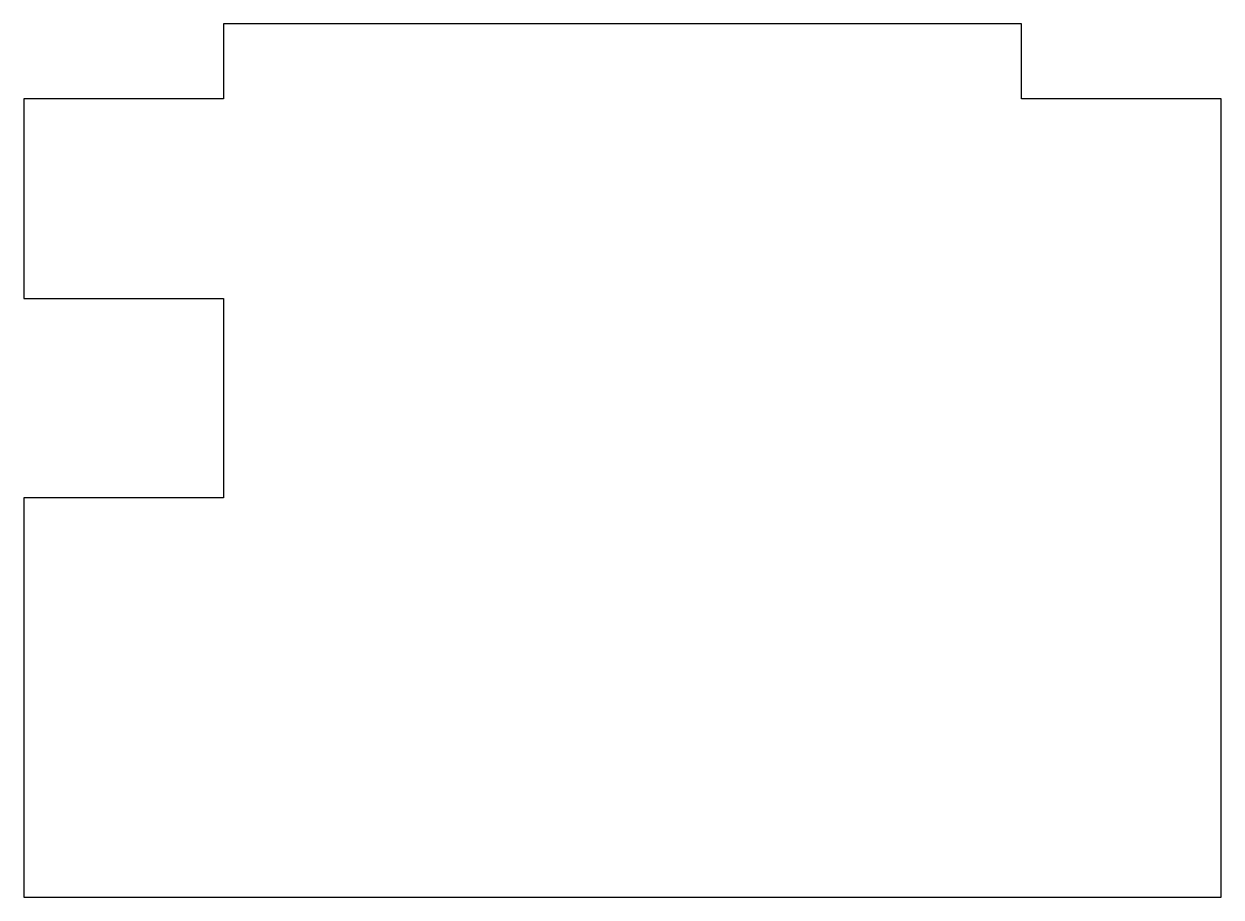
# Model space of a CAD drawing. Header units: inches. Extents: x -8.56 to -7.06, y -1.09 to 0.
import ezdxf

# ---------------------------------------------------------------- set-up
doc = ezdxf.new("R2010")
doc.units = ezdxf.units.IN
doc.layers.get('0').update_dxf_attribs({"linetype": 'CONTINUOUS'})

msp = doc.modelspace()

# ---------------------------------------------------------------- linework, layer by layer
msp.add_lwpolyline([(-8.5607, -0.5938), (-8.5607, -1.0938), (-7.0607, -1.0938), (-7.0607, -0.0938), (-7.3107, -0.0938), (-7.3107, 0), (-8.3107, 0), (-8.3107, -0.0938), (-8.5607, -0.0938), (-8.5607, -0.3438), (-8.3107, -0.3438), (-8.3107, -0.5938)], close=True)

doc.saveas('drawing.dxf')
